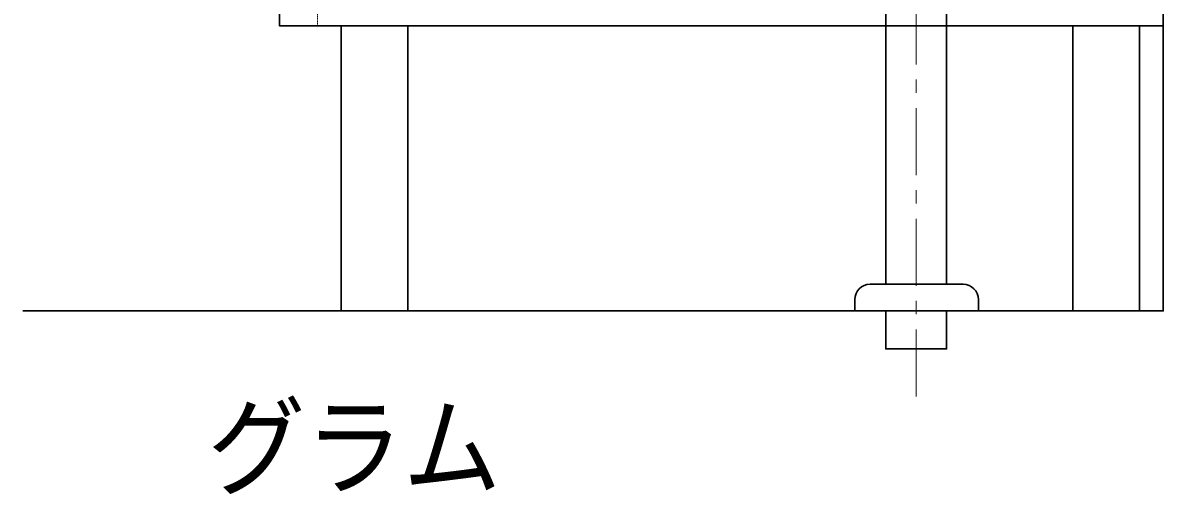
# Model space of a CAD drawing. Units: millimetres, scale not verified. Extents: x -6062 to 6062, y -3045 to 3045.
# Drawn here: x 412 to 1012, y 1164 to 1412 of the extents above; entities that cross this region are included whole.
import ezdxf
from ezdxf.enums import TextEntityAlignment as Align

# ---------------------------------------------------------------- set-up
doc = ezdxf.new("R2010")
doc.units = ezdxf.units.MM
doc.header["$LTSCALE"] = 20
doc.linetypes.add('USER1', pattern=[2.91, 1.76, -0.4, 0.35, -0.4])
doc.linetypes.add('USER2', pattern=[1.11, 0.71, -0.4])
for name, color, linetype, lineweight in [('0-0_1図面枠', 7, 'Continuous', 20), ('0-1_5ボウル・キャビネット', 7, 'Continuous', 15), ('0-5_4給排水', 7, 'Continuous', 30)]:
    doc.layers.add(name, color=color, linetype=linetype, lineweight=lineweight)
doc.styles.add('ＭＳ Ｐゴシック', font='')
doc.styles.get('ＭＳ Ｐゴシック').set_extended_font_data('MS PGothic')

# ---------------------------------------------------------------- blocks, each defined once
blk = doc.blocks.new('グループ-15')
at = {"layer": '0-1_5ボウル・キャビネット', "lineweight": 30}
blk.add_lwpolyline([(44000, 25200), (56000, 25200), (56000, 45200)], dxfattribs=at)
for points in [[(46700, 38000), (56000, 38000), (56000, 28200), (46700, 28200)], [(47350, 28200), (48050, 28200), (48050, 25200), (47350, 25200)], [(55050, 28200), (55750, 28200), (55750, 25200), (55050, 25200)]]:
    blk.add_lwpolyline(points, close=True, dxfattribs=at)
at = {"layer": '0-1_5ボウル・キャビネット', "linetype": 'USER2'}
blk.add_lwpolyline([(56000, 28500), (47100, 28500), (47100, 28200)], dxfattribs=at)

msp = doc.modelspace()

# ---------------------------------------------------------------- linework, layer by layer
at = {"layer": '0-5_4給排水', "linetype": 'USER1', "lineweight": 15}
msp.add_line((882.5, 1215), (882.5, 1769), dxfattribs=at)
at = {"layer": '0-5_4給排水'}
msp.add_line((850.25, 1264.67), (850.25, 1266), dxfattribs=at)
for points in [[(866.5, 1715), (866.5, 1274), (898.5, 1274), (898.5, 1715)], [(858.25, 1274), (858.38, 1274), (907.13, 1274), (907.25, 1274)], [(915.25, 1266), (915.25, 1264.67), (915.25, 1260), (850.25, 1260), (850.25, 1264.67)]]:
    msp.add_lwpolyline(points, dxfattribs=at)
msp.add_lwpolyline([(866.5, 1260), (898.5, 1260), (898.5, 1240), (866.5, 1240)], close=True, dxfattribs=at)
for centre, start, end in [((858.25, 1266), 90, 180), ((907.25, 1266), 0, 90)]:
    msp.add_arc(centre, 8, start, end, dxfattribs=at)

# ---------------------------------------------------------------- block references
at = {"layer": '0-1_5ボウル・キャビネット', "xscale": 0.05, "yscale": 0.05}
msp.add_blockref('グループ-15', (-1787.5, 0), dxfattribs=at)

# ---------------------------------------------------------------- texts
at = {"layer": '0-0_1図面枠', "style": 'ＭＳ Ｐゴシック', "width": 0.9}
msp.add_text('グラム', height=41.93, dxfattribs=at).set_placement((509.64, 1154.95), align=Align.BOTTOM_LEFT)

doc.saveas('drawing.dxf')
